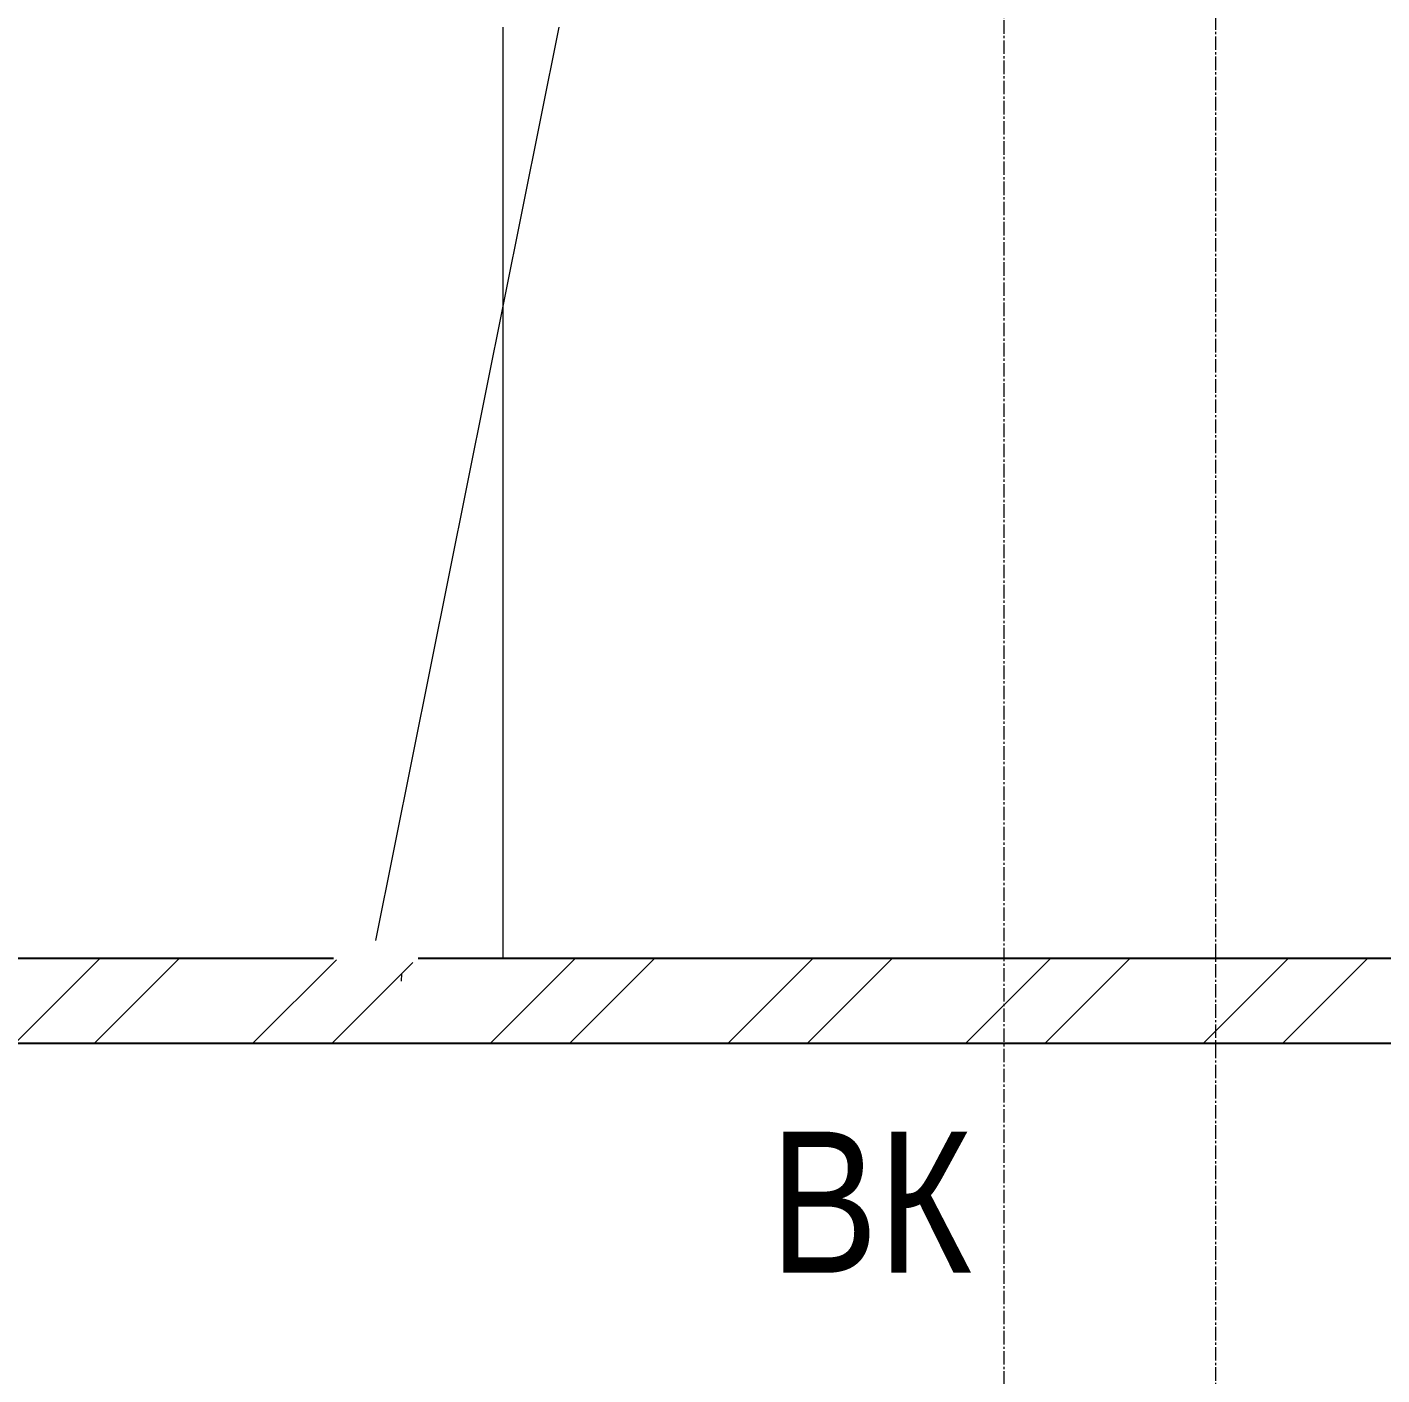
# Model space of a CAD drawing. Header units: millimetres. Extents: x -231292 to 573618, y -153144 to 564035.
# Drawn here: x 25500 to 27419, y -106815 to -104905 of the extents above; entities that cross this region are included whole.
import ezdxf

# ---------------------------------------------------------------- set-up
doc = ezdxf.new("R2010")
doc.units = ezdxf.units.MM
doc.linetypes.add('CENTER2', pattern=[28.575, 19.05, -3.175, 3.175, -3.175])
doc.layers.get('0').update_dxf_attribs({"color": 250})
for name, color, linetype, lineweight in [('АР_Стены кирпич', 250, 'Continuous', 20), ('АР_Стены ПЕНОблок', 250, 'Continuous', 20), ('АР_Штриховка', 250, 'Continuous', 0), ('ВК_Шахты', 5, 'Continuous', 9), ('РД_Оси_100', 250, 'Continuous', 0)]:
    doc.layers.add(name, color=color, linetype=linetype, lineweight=lineweight)
doc.styles.add('style1', font='ARIALN.TTF')

# ---------------------------------------------------------------- blocks, each defined once
blk = doc.blocks.new('оси_рен')
at = {"layer": 'РД_Оси_100', "color": 251, "linetype": 'CENTER2', "true_color": 0x636466}
for points in [[(1213652.916, 223268.25), (1213652.916, 135558.25)], [(1213952.916, 135558.25), (1213952.916, 223268.25)]]:
    blk.add_lwpolyline(points, dxfattribs=at)

msp = doc.modelspace()

# ---------------------------------------------------------------- hatches: boundary and pattern name
at = {"layer": 'АР_Штриховка', "linetype": 'Continuous', "lineweight": 0, "true_color": 0x000000}
h = msp.add_hatch(dxfattribs=at)
h.set_pattern_fill('ANSI32', color=18, scale=25, style=0)
h.set_pattern_definition([(45, (8883.46, -162345.28), (-168.3798, 168.3798), []), (45, (8995.7, -162345.28), (-168.3798, 168.3798), [])])
h.paths.add_polyline_path([(24373.458, -106225.283), (24343.458, -106305.283), (24373.458, -106345.283), (26053.459, -106345.283), (26013.459, -106255.283), (25933.459, -106225.283)], flags=0)
h.paths.add_polyline_path([(26053.459, -106225.283), (26013.459, -106255.283), (26053.459, -106345.283), (28883.458, -106345.283), (28883.458, -106225.283)], flags=0)

# ---------------------------------------------------------------- linework, layer by layer
at = {"layer": 'АР_Стены кирпич', "color": 18, "linetype": 'Continuous', "lineweight": 25, "true_color": 0x000000}
for p, q in [((25933.459, -106225.283), (24373.458, -106225.283)), ((28883.458, -106225.283), (26053.459, -106225.283)), ((24373.458, -106345.283), (26053.459, -106345.283)), ((26053.459, -106345.283), (28883.458, -106345.283))]:
    msp.add_line(p, q, dxfattribs=at)
at = {"layer": 'АР_Стены ПЕНОблок', "color": 18, "linetype": 'Continuous', "lineweight": 20, "true_color": 0x000000}
for p, q in [((25993.743, -106199.481), (26253.458, -104905.283)), ((26173.458, -104905.283), (26173.458, -106225.283)), ((26029.827, -106246.966), (26029.324, -106257.387))]:
    msp.add_line(p, q, dxfattribs=at)

# ---------------------------------------------------------------- block references
at = {"rotation": 359.999868838025}
msp.add_blockref('оси_рен', (-1186769.82, -284755.728), dxfattribs=at)

# ---------------------------------------------------------------- texts
at = {"layer": 'ВК_Шахты', "color": 18, "lineweight": 50, "true_color": 0x000000, "style": 'style1'}
msp.add_text('ВК', height=200, dxfattribs=at).set_placement((26552.239, -106670.488))

doc.saveas('drawing.dxf')
